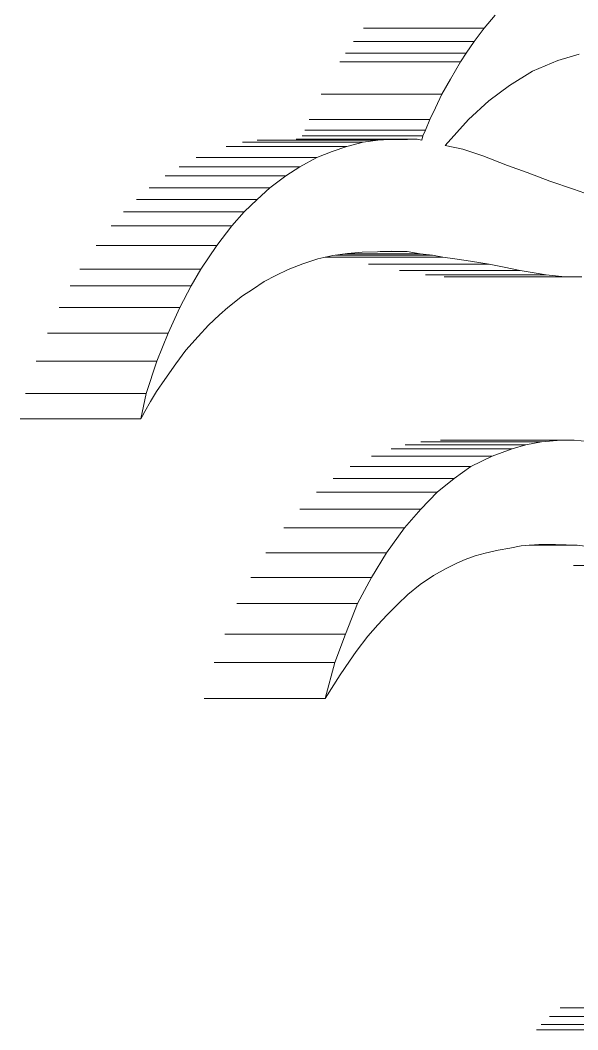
# Model space of a CAD drawing. Header units: inches. Extents: x 19 to 503, y 6 to 322.
# Drawn here: x 276.7718 to 277.0219, y 110.5026 to 110.9553 of the extents above; entities that cross this region are included whole.
import ezdxf

# ---------------------------------------------------------------- set-up
doc = ezdxf.new("R2010")
doc.units = ezdxf.units.IN
doc.header["$LTSCALE"] = 15
doc.header["$MEASUREMENT"] = 0
doc.layers.add('Visible (ANSI)', color=7, linetype='Continuous', lineweight=50)

msp = doc.modelspace()

# ---------------------------------------------------------------- linework, layer by layer
at = {"layer": 'Visible (ANSI)', "linetype": 'Continuous', "lineweight": 18}
for p, q in [((276.9799, 110.95177), (276.98474, 110.95757)), ((276.92578, 110.95177), (276.9799, 110.95177)), ((276.97546, 110.94586), (276.9799, 110.95177)), ((276.92133, 110.94586), (276.97546, 110.94586)), ((276.97178, 110.94061), (276.97546, 110.94586)), ((276.91766, 110.94061), (276.97178, 110.94061)), ((276.96923, 110.93672), (276.97178, 110.94061)), ((277.02249, 110.94016), (277.01287, 110.93724)), ((276.9151, 110.93672), (276.96923, 110.93672)), ((276.96484, 110.92894), (276.96923, 110.93672)), ((277.01287, 110.93724), (277.00162, 110.93244)), ((277.00162, 110.93244), (276.9912, 110.92601)), ((276.96096, 110.92214), (276.96484, 110.92894)), ((276.90683, 110.92214), (276.96096, 110.92214)), ((276.95801, 110.91608), (276.96096, 110.92214)), ((276.9912, 110.92601), (276.98202, 110.91921)), ((276.98202, 110.91921), (276.97284, 110.91077)), ((276.95546, 110.91086), (276.95801, 110.91608)), ((276.90134, 110.91086), (276.95546, 110.91086)), ((276.95353, 110.90604), (276.95546, 110.91086)), ((276.97284, 110.91077), (276.96246, 110.89923)), ((276.8994, 110.90604), (276.95353, 110.90604)), ((276.95236, 110.90353), (276.95353, 110.90604)), ((276.87149, 110.90068), (276.92562, 110.90068)), ((276.87805, 110.90156), (276.93217, 110.90156)), ((276.89563, 110.90202), (276.94976, 110.90202)), ((276.89823, 110.90353), (276.95236, 110.90353)), ((276.91833, 110.89871), (276.92562, 110.90068)), ((276.92562, 110.90068), (276.93217, 110.90156)), ((276.93217, 110.90156), (276.93724, 110.90183)), ((276.93724, 110.90183), (276.93984, 110.9019)), ((276.93984, 110.9019), (276.94547, 110.90191)), ((276.94547, 110.90191), (276.94976, 110.90202)), ((276.94976, 110.90202), (276.9519, 110.90156)), ((276.9519, 110.90156), (276.95236, 110.90353)), ((276.96246, 110.89923), (276.97027, 110.89746)), ((276.8642, 110.89871), (276.91833, 110.89871)), ((276.90489, 110.89381), (276.91178, 110.89644)), ((276.91178, 110.89644), (276.91833, 110.89871)), ((276.97027, 110.89746), (276.97929, 110.89452)), ((276.85076, 110.89381), (276.90489, 110.89381)), ((276.8973, 110.88959), (276.90489, 110.89381)), ((276.97929, 110.89452), (276.99031, 110.89019)), ((276.99031, 110.89019), (276.99909, 110.88709)), ((276.83681, 110.88557), (276.89094, 110.88557)), ((276.84317, 110.88959), (276.8973, 110.88959)), ((276.8838, 110.88014), (276.89094, 110.88557)), ((276.89094, 110.88557), (276.8973, 110.88959)), ((276.99909, 110.88709), (277.00939, 110.88322)), ((277.00939, 110.88322), (277.01992, 110.87952)), ((276.82967, 110.88014), (276.8838, 110.88014)), ((276.87805, 110.87502), (276.8838, 110.88014)), ((277.01992, 110.87952), (277.02758, 110.87686)), ((276.82392, 110.87502), (276.87805, 110.87502)), ((276.87231, 110.86945), (276.87805, 110.87502)), ((276.81818, 110.86945), (276.87231, 110.86945)), ((276.86675, 110.86319), (276.87231, 110.86945)), ((276.81262, 110.86319), (276.86675, 110.86319)), ((276.85998, 110.85427), (276.86675, 110.86319)), ((276.80586, 110.85427), (276.85998, 110.85427)), ((276.85277, 110.84369), (276.85998, 110.85427)), ((276.91196, 110.84985), (276.90533, 110.84828)), ((276.9186, 110.85073), (276.91196, 110.84985)), ((276.91341, 110.85004), (276.95668, 110.85004)), ((276.91762, 110.8506), (276.95122, 110.8506)), ((276.92524, 110.85132), (276.9186, 110.85073)), ((276.93209, 110.8515), (276.92524, 110.85132)), ((276.93852, 110.85181), (276.93209, 110.8515)), ((276.93329, 110.85156), (276.94541, 110.85156)), ((276.94541, 110.85156), (276.93852, 110.85181)), ((276.95122, 110.8506), (276.94541, 110.85156)), ((276.95668, 110.85004), (276.95122, 110.8506)), ((276.9613, 110.84905), (276.95668, 110.85004)), ((276.89852, 110.84613), (276.89197, 110.84358)), ((276.90533, 110.84828), (276.89852, 110.84613)), ((276.90857, 110.84905), (276.9613, 110.84905)), ((276.92806, 110.84597), (276.98219, 110.84597)), ((276.96676, 110.84835), (276.9613, 110.84905)), ((276.97369, 110.84728), (276.96676, 110.84835)), ((276.98219, 110.84597), (276.97369, 110.84728)), ((276.98877, 110.8446), (276.98219, 110.84597)), ((276.79864, 110.84369), (276.85277, 110.84369)), ((276.84844, 110.83624), (276.85277, 110.84369)), ((276.88639, 110.84092), (276.88124, 110.83813)), ((276.89197, 110.84358), (276.88639, 110.84092)), ((276.94185, 110.84312), (276.99598, 110.84312)), ((276.95358, 110.84119), (277.0077, 110.84119)), ((276.9619, 110.84029), (277.01603, 110.84029)), ((276.96959, 110.84021), (277.02372, 110.84021)), ((276.99598, 110.84312), (276.98877, 110.8446)), ((277.0077, 110.84119), (276.99598, 110.84312)), ((277.01603, 110.84029), (277.0077, 110.84119)), ((277.02372, 110.84021), (277.01603, 110.84029)), ((276.79431, 110.83624), (276.84844, 110.83624)), ((276.84343, 110.82649), (276.84844, 110.83624)), ((276.88124, 110.83813), (276.87595, 110.83463)), ((276.87149, 110.83172), (276.86492, 110.82648)), ((276.87595, 110.83463), (276.87149, 110.83172)), ((276.7893, 110.82649), (276.84343, 110.82649)), ((276.83826, 110.81499), (276.84343, 110.82649)), ((276.86117, 110.82317), (276.8563, 110.81857)), ((276.86492, 110.82648), (276.86117, 110.82317)), ((276.8563, 110.81857), (276.85158, 110.81356)), ((276.78413, 110.81499), (276.83826, 110.81499)), ((276.83318, 110.80244), (276.83826, 110.81499)), ((276.85158, 110.81356), (276.84608, 110.80735)), ((276.84608, 110.80735), (276.84165, 110.80122)), ((276.77905, 110.80244), (276.83318, 110.80244)), ((276.82837, 110.78798), (276.83318, 110.80244)), ((276.84165, 110.80122), (276.83673, 110.79425)), ((276.83673, 110.79425), (276.83299, 110.78884)), ((276.77425, 110.78798), (276.82837, 110.78798)), ((276.82597, 110.77667), (276.82837, 110.78798)), ((276.83299, 110.78884), (276.83029, 110.78444)), ((276.83029, 110.78444), (276.82767, 110.77982)), ((276.82655, 110.77771), (276.82597, 110.77667)), ((276.82767, 110.77982), (276.82655, 110.77771)), ((276.77184, 110.77667), (276.82597, 110.77667)), ((276.94441, 110.76494), (276.99853, 110.76494)), ((276.95146, 110.76635), (277.00559, 110.76635)), ((276.96026, 110.767), (277.01438, 110.767)), ((276.96603, 110.76702), (277.02016, 110.76702)), ((276.99237, 110.76316), (276.99853, 110.76494)), ((276.99853, 110.76494), (277.00559, 110.76635)), ((277.00559, 110.76635), (277.01438, 110.767)), ((277.01438, 110.767), (277.02016, 110.76702)), ((277.02016, 110.76702), (277.02655, 110.76638)), ((276.92929, 110.75989), (276.98342, 110.75989)), ((276.93824, 110.76316), (276.99237, 110.76316)), ((276.97393, 110.75522), (276.98342, 110.75989)), ((276.98342, 110.75989), (276.99237, 110.76316)), ((276.9198, 110.75522), (276.97393, 110.75522)), ((276.96637, 110.74978), (276.97393, 110.75522)), ((276.91224, 110.74978), (276.96637, 110.74978)), ((276.95882, 110.74379), (276.96637, 110.74978)), ((276.90469, 110.74379), (276.95882, 110.74379)), ((276.95142, 110.73615), (276.95882, 110.74379)), ((276.89729, 110.73615), (276.95142, 110.73615)), ((276.94416, 110.72769), (276.95142, 110.73615)), ((276.89003, 110.72769), (276.94416, 110.72769)), ((276.93609, 110.71644), (276.94416, 110.72769)), ((276.99141, 110.71866), (276.98614, 110.71769)), ((276.99649, 110.71962), (276.99141, 110.71866)), ((277.00445, 110.72031), (276.99649, 110.71962)), ((277.00012, 110.71994), (277.02157, 110.71994)), ((277.01185, 110.72027), (277.00445, 110.72031)), ((277.02157, 110.71994), (277.01185, 110.72027)), ((277.02862, 110.71906), (277.02157, 110.71994)), ((276.88197, 110.71644), (276.93609, 110.71644)), ((276.9294, 110.70551), (276.93609, 110.71644)), ((276.97136, 110.71351), (276.96756, 110.71185)), ((276.97585, 110.71517), (276.97136, 110.71351)), ((276.98029, 110.71635), (276.97585, 110.71517)), ((276.98614, 110.71769), (276.98029, 110.71635)), ((276.96278, 110.70947), (276.95723, 110.70637)), ((276.96756, 110.71185), (276.96278, 110.70947)), ((277.01997, 110.71079), (277.0741, 110.71079)), ((276.87528, 110.70551), (276.9294, 110.70551)), ((276.92313, 110.69376), (276.9294, 110.70551)), ((276.95723, 110.70637), (276.95121, 110.7023)), ((276.95121, 110.7023), (276.94567, 110.69789)), ((276.94567, 110.69789), (276.94095, 110.69335)), ((276.86901, 110.69376), (276.92313, 110.69376)), ((276.9177, 110.68011), (276.92313, 110.69376)), ((276.94095, 110.69335), (276.93636, 110.68873)), ((276.93636, 110.68873), (276.93218, 110.68424)), ((276.93218, 110.68424), (276.92766, 110.67915)), ((276.86358, 110.68011), (276.9177, 110.68011)), ((276.91296, 110.6673), (276.9177, 110.68011)), ((276.92766, 110.67915), (276.92242, 110.67222)), ((276.92242, 110.67222), (276.91942, 110.668)), ((276.85883, 110.6673), (276.91296, 110.6673)), ((276.90851, 110.65119), (276.91296, 110.6673)), ((276.91942, 110.668), (276.91526, 110.66186)), ((276.91526, 110.66186), (276.90851, 110.65119)), ((276.85438, 110.65119), (276.90851, 110.65119)), ((277.014, 110.51256), (277.06813, 110.51256)), ((277.00919, 110.50857), (277.06332, 110.50857)), ((277.00338, 110.50264), (277.05751, 110.50264)), ((277.0055, 110.50504), (277.05962, 110.50504))]:
    msp.add_line(p, q, dxfattribs=at)

doc.saveas('drawing.dxf')
